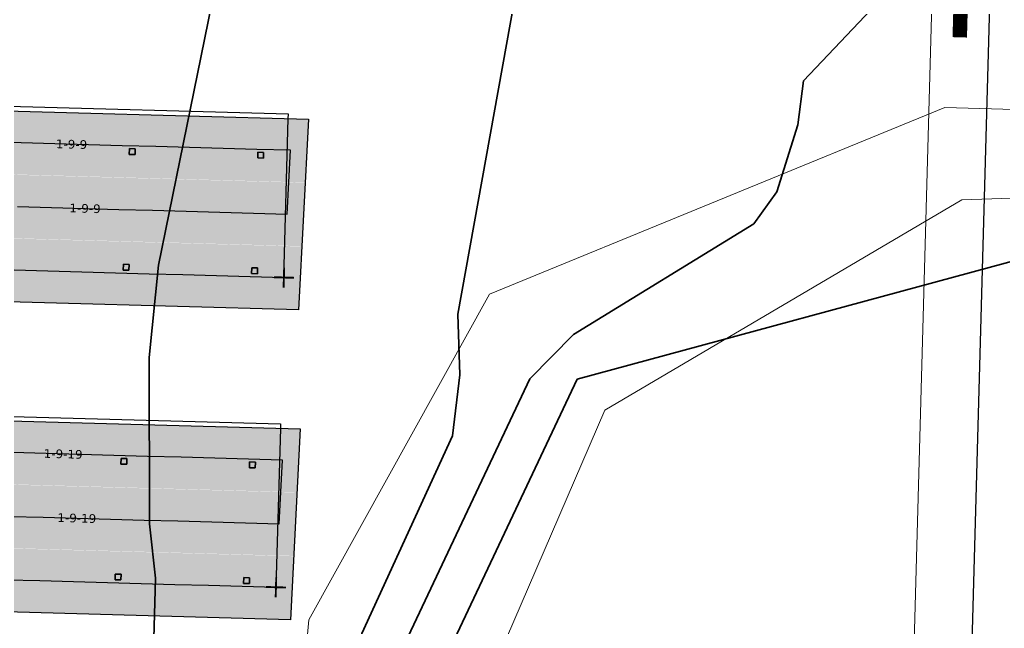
# Model space of a CAD drawing. Header units: metres. Extents: x 1477905 to 1478744, y 4202276 to 4202610.
# Drawn here: x 1478304.6 to 1478338.71, y 4202379.04 to 4202400.13 of the extents above; entities that cross this region are included whole.
import ezdxf

# ---------------------------------------------------------------- set-up
doc = ezdxf.new("R2010")
doc.units = ezdxf.units.M
doc.layers.add('Nouveau Terrain - CN - Courbes', color=22, linetype='Continuous', lineweight=0)
doc.layers.add('PVcase AlignmentLine', color=130, linetype='Continuous', plot=False)
doc.layers.add('PVcase Offsets', color=240, linetype='Continuous', plot=False)
for name, color, linetype in [('PVcase Device Coloring', 7, 'Continuous'), ('PVcase Polarity Symbols', 7, 'Continuous'), ('PVcase Poles', 7, 'Continuous'), ('PVcase PV Area', 30, 'Continuous'), ('PVcase PV Modules (full frames)', 142, 'Continuous'), ('PVcase PV Modules (optimised)', 142, 'Continuous'), ('PVcase String Cables', 150, 'Continuous'), ('PVcase Stringing Numbers', 7, 'Continuous'), ('PVcase Strings', 92, 'Continuous'), ('PVcase Trenches', 7, 'Continuous')]:
    doc.layers.add(name, color=color, linetype=linetype)
doc.styles.get("Standard").update_dxf_attribs({"font": 'verdana.ttf'})
doc.styles.add('UBS-Style de texte', font='verdana.ttf')

# ---------------------------------------------------------------- blocks, each defined once
blk = doc.blocks.new('3P18@15DEG F FX ID1 PVBlock')
at = {"layer": 'PVcase PV Modules (optimised)', "color": 0}
blk.add_polyline3d([(0, 0, 1.773945735132677), (21.06698842950539, -0.5810537936249766, 1.773945735132684), (20.88445742833417, -7.198992669318528, 7.019385073192552e-15), (-0.1825310011712116, -6.617938875693552, 0)], close=True, dxfattribs=at)

msp = doc.modelspace()

# ---------------------------------------------------------------- hatches: boundary and pattern name
at = {"layer": 'PVcase Device Coloring', "true_color": 0x1eec00, "transparency": 33554582}
for points in [[(1478298.305337499, 4202397.137195901), (1478298.189502594, 4202394.939174957), (1478314.494367873, 4202394.489466453), (1478314.610202779, 4202396.687487397)], [(1478299.356399762, 4202394.897327547), (1478299.240564857, 4202392.699306603), (1478314.378024474, 4202392.281796602), (1478314.493859379, 4202394.479817546)], [(1478282.675784189, 4202393.146520965), (1478282.559949284, 4202390.94850002), (1478314.261681075, 4202390.074126751), (1478314.37751598, 4202392.272147696)], [(1478298.005058519, 4202386.405283784), (1478297.894468055, 4202384.207118193), (1478314.212378198, 4202383.757049897), (1478314.322968662, 4202385.955215489)], [(1478299.06232224, 4202384.165244387), (1478298.951731776, 4202381.967078796), (1478314.101302262, 4202381.549234763), (1478314.211892726, 4202383.747400355)], [(1478282.38025243, 4202382.414477915), (1478282.269661966, 4202380.216312323), (1478313.990226326, 4202379.341419629), (1478314.10081679, 4202381.539585221)]]:
    msp.add_hatch(color=3, dxfattribs=at).paths.add_polyline_path(points, flags=0)

# ---------------------------------------------------------------- linework, layer by layer
at = {"layer": 'Nouveau Terrain - CN - Courbes', "linetype": 'Continuous', "lineweight": 35}
for points in [[(1478310.429573895, 4202354.679513143, 73), (1478308.835787909, 4202360.494409231, 73), (1478308.667960197, 4202366.439802215, 73), (1478309.227442973, 4202377.851963935, 73), (1478309.303711386, 4202380.783038716, 73), (1478309.099606973, 4202382.665860386, 73), (1478309.090805435, 4202388.421367271, 73), (1478309.409406587, 4202391.624400493, 73), (1478311.49949793, 4202401.89647666, 73), (1478311.797312398, 4202405.289957848, 73), (1478313.061289452, 4202407.478664516, 73), (1478317.368286668, 4202412.339424592, 73), (1478324.88808843, 4202419.786117867, 73), (1478328.701777389, 4202422.883279759, 73), (1478331.973106827, 4202424.889578476, 73), (1478334.053731736, 4202425.644334082, 73), (1478335.282626814, 4202425.829336059, 73), (1478340.254916718, 4202426.28479444, 73)], [(1478315.114127482, 4202356.829769022, 72), (1478315.261532521, 4202361.387431879, 72), (1478315.373648011, 4202364.853929739, 72), (1478315.540751428, 4202369.254176922, 72), (1478316.453269595, 4202378.85916814, 72), (1478319.593988786, 4202385.708657186, 72), (1478319.84798455, 4202387.829048161, 72), (1478319.778673844, 4202389.932419585, 72), (1478321.740475815, 4202400.817128048, 72), (1478321.868833238, 4202401.796177519, 72), (1478323.262684569, 4202403.754891887, 72), (1478328.995299698, 4202409.726594757, 72), (1478331.352127392, 4202411.737650796, 72), (1478334.240036603, 4202413.452236871, 72), (1478335.787698883, 4202413.835795431, 72), (1478339.378703231, 4202414.281219653, 72)], [(1478316.661616123, 4202358.275159517, 71), (1478317.190380935, 4202370.946695729, 71), (1478317.861541457, 4202378.340969914, 71), (1478322.273248763, 4202387.684458803, 71), (1478323.783518672, 4202389.224972016, 71), (1478330.030782086, 4202393.058977474, 71), (1478330.827862044, 4202394.162241546, 71), (1478331.555070057, 4202396.485153151, 71), (1478331.753129745, 4202398.008251274, 71), (1478334.524505356, 4202400.94122567, 71), (1478336.068041893, 4202401.832839821, 71), (1478337.457421011, 4202401.986716713, 71), (1478354.327840595, 4202409.69095444, 71)], [(1478323.921458926, 4202387.674422819, 70), (1478339.430401162, 4202391.87652959, 70), (1478341.465597751, 4202395.493699051, 70)], [(1478318.963380848, 4202374.086893067, 70), (1478319.367810386, 4202378.03031822, 70), (1478323.921458898, 4202387.674422756, 70)]]:
    msp.add_polyline3d(points, dxfattribs=at)
at = {"layer": 'PVcase AlignmentLine'}
msp.add_lwpolyline([(1478339.259568284, 4202438.995625216), (1478337.373768455, 4202370.62308633)], dxfattribs=at)
at = {"layer": 'PVcase Offsets', "lineweight": 0}
msp.add_lwpolyline([(1478356.330812155, 4202394.520033022), (1478337.247345298, 4202393.893641054), (1478324.868980139, 4202386.595284968), (1478320.930166026, 4202377.44662976), (1478319.310558778, 4202361.531043487), (1478337.647810477, 4202363.702675025), (1478337.620239716, 4202362.70305517), (1478318.11462849, 4202357.812745305), (1478313.179696366, 4202356.408672776), (1478313.342414832, 4202360.486019388), (1478313.676656726, 4202368.86134441), (1478314.616303591, 4202379.334328142), (1478320.880478202, 4202390.621214021), (1478336.653279952, 4202397.082392415), (1478356.385953678, 4202396.519272732)], dxfattribs=at)
at = {"layer": 'PVcase Poles'}
for points in [[(1478308.400198027, 4202395.462236182, 72.15810258327785), (1478308.405712179, 4202395.662160154, 72.15810258327785), (1478308.405712179, 4202395.662160154, 75.55222453320403), (1478308.400198027, 4202395.462236182, 75.49839835564381), (1478308.400198027, 4202395.462236182, 72.15810258327785), (1478308.600121998, 4202395.456722029, 72.15810258327785), (1478308.600121998, 4202395.456722029, 75.4795943814883), (1478308.400198027, 4202395.462236182, 75.49839835564381), (1478308.600121998, 4202395.456722029, 75.4795943814883), (1478308.60563615, 4202395.656646001, 75.53342055904851), (1478308.60563615, 4202395.656646001, 72.15810258327785), (1478308.600121998, 4202395.456722029, 72.15810258327785), (1478308.60563615, 4202395.656646001, 72.15810258327785), (1478308.405712179, 4202395.662160154, 72.15810258327785), (1478308.60563615, 4202395.656646001, 72.15810258327785), (1478308.60563615, 4202395.656646001, 75.53342055904851), (1478308.405712179, 4202395.662160154, 75.55222453320403)], [(1478312.847884222, 4202395.339563454, 71.73956613640017), (1478312.853398374, 4202395.539487425, 71.73956613640017), (1478312.853398374, 4202395.539487425, 75.13389462576704), (1478312.847884222, 4202395.339563454, 75.08006844820684), (1478312.847884222, 4202395.339563454, 71.73956613640017), (1478313.047808193, 4202395.334049301, 71.73956613640017), (1478313.047808193, 4202395.334049301, 75.06126447405133), (1478312.847884222, 4202395.339563454, 75.08006844820684), (1478313.047808193, 4202395.334049301, 75.06126447405133), (1478313.053322345, 4202395.533973273, 75.11509065161154), (1478313.053322345, 4202395.533973273, 71.73956613640017), (1478313.047808193, 4202395.334049301, 71.73956613640017), (1478313.053322345, 4202395.533973273, 71.73956613640017), (1478312.853398374, 4202395.539487425, 71.73956613640017), (1478313.053322345, 4202395.533973273, 71.73956613640017), (1478313.053322345, 4202395.533973273, 75.11509065161154), (1478312.853398374, 4202395.539487425, 75.13389462576704)], [(1478308.189046312, 4202391.455534665, 72.10548509646638), (1478308.194560464, 4202391.655458637, 72.10548509646638), (1478308.194560464, 4202391.655458637, 74.48219928721478), (1478308.189046312, 4202391.455534665, 74.42837310965457), (1478308.189046312, 4202391.455534665, 72.10548509646638), (1478308.388970283, 4202391.450020513, 72.10548509646638), (1478308.388970283, 4202391.450020513, 74.40956913549907), (1478308.189046312, 4202391.455534665, 74.42837310965457), (1478308.388970283, 4202391.450020513, 74.40956913549907), (1478308.394484435, 4202391.649944484, 74.46339531305927), (1478308.394484435, 4202391.649944484, 72.10548509646638), (1478308.388970283, 4202391.450020513, 72.10548509646638), (1478308.394484435, 4202391.649944484, 72.10548509646638), (1478308.194560464, 4202391.655458637, 72.10548509646638), (1478308.394484435, 4202391.649944484, 72.10548509646638), (1478308.394484435, 4202391.649944484, 74.46339531305927), (1478308.194560464, 4202391.655458637, 74.48219928721478)], [(1478312.636732507, 4202391.332861937, 71.68682794934071), (1478312.64224666, 4202391.532785908, 71.68682794934071), (1478312.64224666, 4202391.532785908, 74.06386937975766), (1478312.636732507, 4202391.332861937, 74.01004320219745), (1478312.636732507, 4202391.332861937, 71.68682794934071), (1478312.836656478, 4202391.327347784, 71.68682794934071), (1478312.836656478, 4202391.327347784, 73.99123922804193), (1478312.636732507, 4202391.332861937, 74.01004320219745), (1478312.836656478, 4202391.327347784, 73.99123922804193), (1478312.842170631, 4202391.527271756, 74.04506540560214), (1478312.842170631, 4202391.527271756, 71.68682794934071), (1478312.836656478, 4202391.327347784, 71.68682794934071), (1478312.842170631, 4202391.527271756, 71.68682794934071), (1478312.64224666, 4202391.532785908, 71.68682794934071), (1478312.842170631, 4202391.527271756, 71.68682794934071), (1478312.842170631, 4202391.527271756, 74.04506540560214), (1478312.64224666, 4202391.532785908, 74.06386937975766)], [(1478308.111221223, 4202384.730012338, 72.07972350445074), (1478308.116735376, 4202384.929936309, 72.07972350445074), (1478308.116735376, 4202384.929936309, 75.59794496694028), (1478308.111221223, 4202384.730012338, 75.54416181910089), (1478308.111221223, 4202384.730012338, 72.07972350445074), (1478308.311145194, 4202384.724498185, 72.07972350445074), (1478308.311145194, 4202384.724498185, 75.52715898695996), (1478308.111221223, 4202384.730012338, 75.54416181910089), (1478308.311145194, 4202384.724498185, 75.52715898695996), (1478308.316659346, 4202384.924422157, 75.58094213479933), (1478308.316659346, 4202384.924422157, 72.07972350445074), (1478308.311145194, 4202384.724498185, 72.07972350445074), (1478308.316659346, 4202384.924422157, 72.07972350445074), (1478308.116735376, 4202384.929936309, 72.07972350445074), (1478308.316659346, 4202384.924422157, 72.07972350445074), (1478308.316659346, 4202384.924422157, 75.58094213479933), (1478308.116735376, 4202384.929936309, 75.59794496694028)], [(1478312.562465832, 4202384.607241464, 71.68451149934845), (1478312.567979985, 4202384.807165436, 71.68451149934845), (1478312.567979985, 4202384.807165436, 75.21938223363007), (1478312.562465832, 4202384.607241464, 75.1655990857907), (1478312.562465832, 4202384.607241464, 71.68451149934845), (1478312.762389803, 4202384.601727311, 71.68451149934845), (1478312.762389803, 4202384.601727311, 75.14859625364976), (1478312.562465832, 4202384.607241464, 75.1655990857907), (1478312.762389803, 4202384.601727311, 75.14859625364976), (1478312.767903955, 4202384.801651283, 75.20237940148913), (1478312.767903955, 4202384.801651283, 71.68451149934845), (1478312.762389803, 4202384.601727311, 71.68451149934845), (1478312.767903955, 4202384.801651283, 71.68451149934845), (1478312.567979985, 4202384.807165436, 71.68451149934845), (1478312.767903955, 4202384.801651283, 71.68451149934845), (1478312.767903955, 4202384.801651283, 75.20237940148913), (1478312.567979985, 4202384.807165436, 75.21938223363007)], [(1478307.909629431, 4202380.723047147, 72.10527893258435), (1478307.915143583, 4202380.922971118, 72.10527893258435), (1478307.915143583, 4202380.922971118, 74.52706363711305), (1478307.909629431, 4202380.723047147, 74.47328048927366), (1478307.909629431, 4202380.723047147, 72.10527893258435), (1478308.109553402, 4202380.717532994, 72.10527893258435), (1478308.109553402, 4202380.717532994, 74.45627765713273), (1478307.909629431, 4202380.723047147, 74.47328048927366), (1478308.109553402, 4202380.717532994, 74.45627765713273), (1478308.115067554, 4202380.917456966, 74.5100608049721), (1478308.115067554, 4202380.917456966, 72.10527893258435), (1478308.109553402, 4202380.717532994, 72.10527893258435), (1478308.115067554, 4202380.917456966, 72.10527893258435), (1478307.915143583, 4202380.922971118, 72.10527893258435), (1478308.115067554, 4202380.917456966, 72.10527893258435), (1478308.115067554, 4202380.917456966, 74.5100608049721), (1478307.915143583, 4202380.922971118, 74.52706363711305)], [(1478312.36087404, 4202380.600276273, 71.72431190253704), (1478312.366388192, 4202380.800200244, 71.72431190253704), (1478312.366388192, 4202380.800200244, 74.14850090378478), (1478312.36087404, 4202380.600276273, 74.09471775594541), (1478312.36087404, 4202380.600276273, 71.72431190253704), (1478312.560798011, 4202380.59476212, 71.72431190253704), (1478312.560798011, 4202380.59476212, 74.07771492380446), (1478312.36087404, 4202380.600276273, 74.09471775594541), (1478312.560798011, 4202380.59476212, 74.07771492380446), (1478312.566312163, 4202380.794686092, 74.13149807164385), (1478312.566312163, 4202380.794686092, 71.72431190253704), (1478312.560798011, 4202380.59476212, 71.72431190253704), (1478312.566312163, 4202380.794686092, 71.72431190253704), (1478312.366388192, 4202380.800200244, 71.72431190253704), (1478312.566312163, 4202380.794686092, 71.72431190253704), (1478312.566312163, 4202380.794686092, 74.13149807164385), (1478312.366388192, 4202380.800200244, 74.14850090378478)]]:
    msp.add_polyline3d(points, dxfattribs=at)
at = {"layer": 'PVcase PV Area', "color": 92, "lineweight": 0, "ltscale": 0.3}
for points in [[(1478335.361902576, 4202370.220446859), (1478328.161506558, 4202368.779414594), (1478311.35377171, 4202362.969590221), (1478289.389377849, 4202355.733501516), (1478213.36633983, 4202335.848431768), (1478195.717547114, 4202331.712109083), (1478198.755279367, 4202441.849708444, 0.09648238781061982), (1478204.987450577, 4202440.794595701), (1478240.661240257, 4202440.595789407, 0.1939480512091919), (1478252.261224224, 4202447.160963167, -0.1444995889692197), (1478259.391916649, 4202452.430445281, -0.0938173287170343), (1478261.961655337, 4202452.851254969), (1478337.583435849, 4202450.765512023)], [(1478339.259568284, 4202438.995625216), (1478350.068033775, 4202437.937223447), (1478351.232465833, 4202444.959349633), (1478540.534256194, 4202439.738170348), (1478540.901876147, 4202436.232162382, -0.3139956367760866), (1478536.12052433, 4202430.113600746), (1478511.262201618, 4202419.774277388), (1478479.866163529, 4202408.008974139), (1478455.566751942, 4202400.12618837), (1478424.996123794, 4202392.130042891), (1478405.950104405, 4202386.211767361, -0.1137883790422365), (1478401.394384891, 4202385.911842342), (1478394.320368514, 4202388.689042576), (1478385.824395231, 4202392.672774198, 0.4395017912573829), (1478355.370027866, 4202381.467339296), (1478354.099964637, 4202377.634699788, -0.2556769067150101), (1478348.901034069, 4202372.930065227), (1478337.373768455, 4202370.62308633)]]:
    msp.add_lwpolyline(points, format="xyb", close=True, dxfattribs=at)
at = {"layer": 'PVcase String Cables'}
for points in [[(1478198.077150993, 4202400.051671227, 82.4344724323605), (1478197.653434403, 4202400.063357859, 82.44631280451883), (1478197.653434403, 4202400.063357859, 79.01792966837591), (1478196.495855654, 4202400.095285323, 79.04914734334491), (1478196.422186213, 4202397.412268665, 78.99032250332476), (1478196.348516772, 4202394.729252008, 78.93487078461047), (1478196.274847331, 4202392.046235351, 78.88043313743037), (1478196.20117789, 4202389.363218693, 78.82818055880762), (1478197.360476769, 4202389.331243786, 78.7938298726149), (1478197.360476769, 4202389.331243786, 82.22284856534971), (1478207.869870864, 4202389.041381603, 81.91149719835896), (1478208.119682572, 4202389.034491485, 81.90408756730415), (1478229.178830289, 4202388.453653955, 81.32915258564964), (1478229.42997236, 4202388.446727144, 81.32242218914604), (1478250.488723002, 4202387.865900565, 80.7331116536029), (1478250.82466167, 4202387.856634958, 80.71148279895505), (1478271.831672875, 4202387.277235417, 79.12233163174), (1478272.107953046, 4202387.269615266, 79.09774068991985), (1478293.089544215, 4202386.690916842, 77.20207058592341), (1478293.339238852, 4202386.684029953, 77.17978794883254), (1478313.637107809, 4202386.124189438, 75.45352542582212), (1478313.632972194, 4202385.974246451, 75.45323598318194), (1478313.480774256, 4202380.456078859, 73.96874955088634)], [(1478313.755302696, 4202391.188701206, 73.87405825835475), (1478313.907500634, 4202396.706868799, 75.35973236853327), (1478313.91163625, 4202396.85681183, 75.36008609867878), (1478293.643611324, 4202397.415829205, 77.2664078614799), (1478293.379222683, 4202397.423121373, 77.29131872003104), (1478272.389595594, 4202398.002041435, 79.09576634995207), (1478272.109037418, 4202398.009779579, 79.11575875649773), (1478251.091847406, 4202398.589459861, 80.56397136792768), (1478250.801496759, 4202398.597468093, 80.58329593028411), (1478229.757212344, 4202399.177895672, 81.5614688579154), (1478229.472419595, 4202399.18575061, 81.57351971058873), (1478208.413211702, 4202399.766589797, 82.14624457597033), (1478208.163336505, 4202399.773481667, 82.15262321301088), (1478198.077150993, 4202400.051671227, 82.4344724323605)]]:
    msp.add_polyline3d(points, dxfattribs=at)
at = {"layer": 'PVcase Strings'}
for points in [[(1478304.532400793, 4202393.653959081), (1478305.699806455, 4202393.621760577), (1478306.867212118, 4202393.589562074), (1478308.034617781, 4202393.557363572), (1478309.202023444, 4202393.525165068), (1478310.369429106, 4202393.492966565), (1478311.536834769, 4202393.460768063), (1478312.704240432, 4202393.42856956), (1478313.871646095, 4202393.396371056), (1478313.987989494, 4202395.604040908), (1478312.820583831, 4202395.636239411), (1478311.653178168, 4202395.668437914), (1478310.485772506, 4202395.700636417), (1478309.318366843, 4202395.732834919), (1478308.15096118, 4202395.765033423), (1478306.983555517, 4202395.797231926), (1478305.816149855, 4202395.829430428), (1478304.648744192, 4202395.861628932), (1478303.481338529, 4202395.893827435)], [(1478313.755302696, 4202391.188701206), (1478312.587897033, 4202391.22089971), (1478311.42049137, 4202391.253098212), (1478310.253085707, 4202391.285296715), (1478309.085680044, 4202391.317495218), (1478307.918274382, 4202391.349693721), (1478306.750868719, 4202391.381892224), (1478305.583463056, 4202391.414090727), (1478304.416057393, 4202391.44628923)], [(1478304.245132937, 4202382.921688102), (1478305.413472594, 4202382.889463839), (1478306.581812251, 4202382.857239575), (1478307.750151908, 4202382.825015311), (1478308.918491565, 4202382.792791048), (1478310.086831222, 4202382.760566784), (1478311.255170878, 4202382.72834252), (1478312.423510535, 4202382.696118257), (1478313.591850192, 4202382.663893993), (1478313.702926128, 4202384.871709127), (1478312.534586472, 4202384.903933391), (1478311.366246815, 4202384.936157654), (1478310.197907158, 4202384.968381918), (1478309.029567501, 4202385.000606182), (1478307.861227844, 4202385.032830445), (1478306.692888187, 4202385.065054709), (1478305.52454853, 4202385.097278973), (1478304.356208873, 4202385.129503236)], [(1478313.480774256, 4202380.456078859), (1478312.312434599, 4202380.488303123), (1478311.144094942, 4202380.520527386), (1478309.975755285, 4202380.55275165), (1478308.807415628, 4202380.584975914), (1478307.639075971, 4202380.617200177), (1478306.470736315, 4202380.649424441), (1478305.302396658, 4202380.681648705), (1478304.134057001, 4202380.713872968)]]:
    msp.add_lwpolyline(points, dxfattribs=at)
at = {"layer": 'PVcase Trenches', "color": 1, "linetype": 'Continuous', "const_width": 0.5}
msp.add_lwpolyline([(1478338.613683662, 4202451.848404446), (1478337.170381096, 4202399.519276345)], dxfattribs=at)

# ---------------------------------------------------------------- block references
at = {"layer": 'PVcase PV Modules (full frames)', "extrusion": (0.0935714658712831, -0.002580817633307807, 0.9956092206056767), "rotation": 271.5798884593579}
msp.add_blockref('3P18@15DEG F FX ID1 PVBlock', (4241557.423673469, -1355881.480712842, 127555.6347181704), dxfattribs=at)
at = {"layer": 'PVcase PV Modules (full frames)', "extrusion": (0.08467639833686798, -0.002335480586073115, 0.9964057672931887), "rotation": 271.5798884593579}
msp.add_blockref('3P18@15DEG F FX ID1 PVBlock', (4241546.687562122, -1356966.959359676, 115437.0912880969), dxfattribs=at)

# ---------------------------------------------------------------- texts
at = {"layer": 'PVcase Polarity Symbols', "color": 1, "char_height": 0.7000000000000001, "attachment_point": 5, "rotation": 358.42011154064215}
for insert in [(1478313.755302696, 4202391.188701206), (1478313.480774256, 4202380.456078859)]:
    msp.add_mtext('＋', dxfattribs=dict(at, insert=insert))
at = {"layer": 'PVcase Stringing Numbers', "color": 18, "true_color": 0x000000, "char_height": 0.3, "attachment_point": 5, "rotation": 358.42011154064215, "style": 'UBS-Style de texte', "bg_fill": 1, "box_fill_scale": 1.5, "bg_fill_color": 7, "bg_fill_true_color": 16777215, "bg_fill_transparency": 0}
for s, insert in [('1-9-9', (1478306.399852686, 4202395.813331177)), ('1-9-9', (1478306.867212118, 4202393.589562074)), ('1-9-19', (1478306.108718359, 4202385.081166841)), ('1-9-19', (1478306.581812251, 4202382.857239575))]:
    msp.add_mtext(s, dxfattribs=dict(at, insert=insert))

doc.saveas('drawing.dxf')
